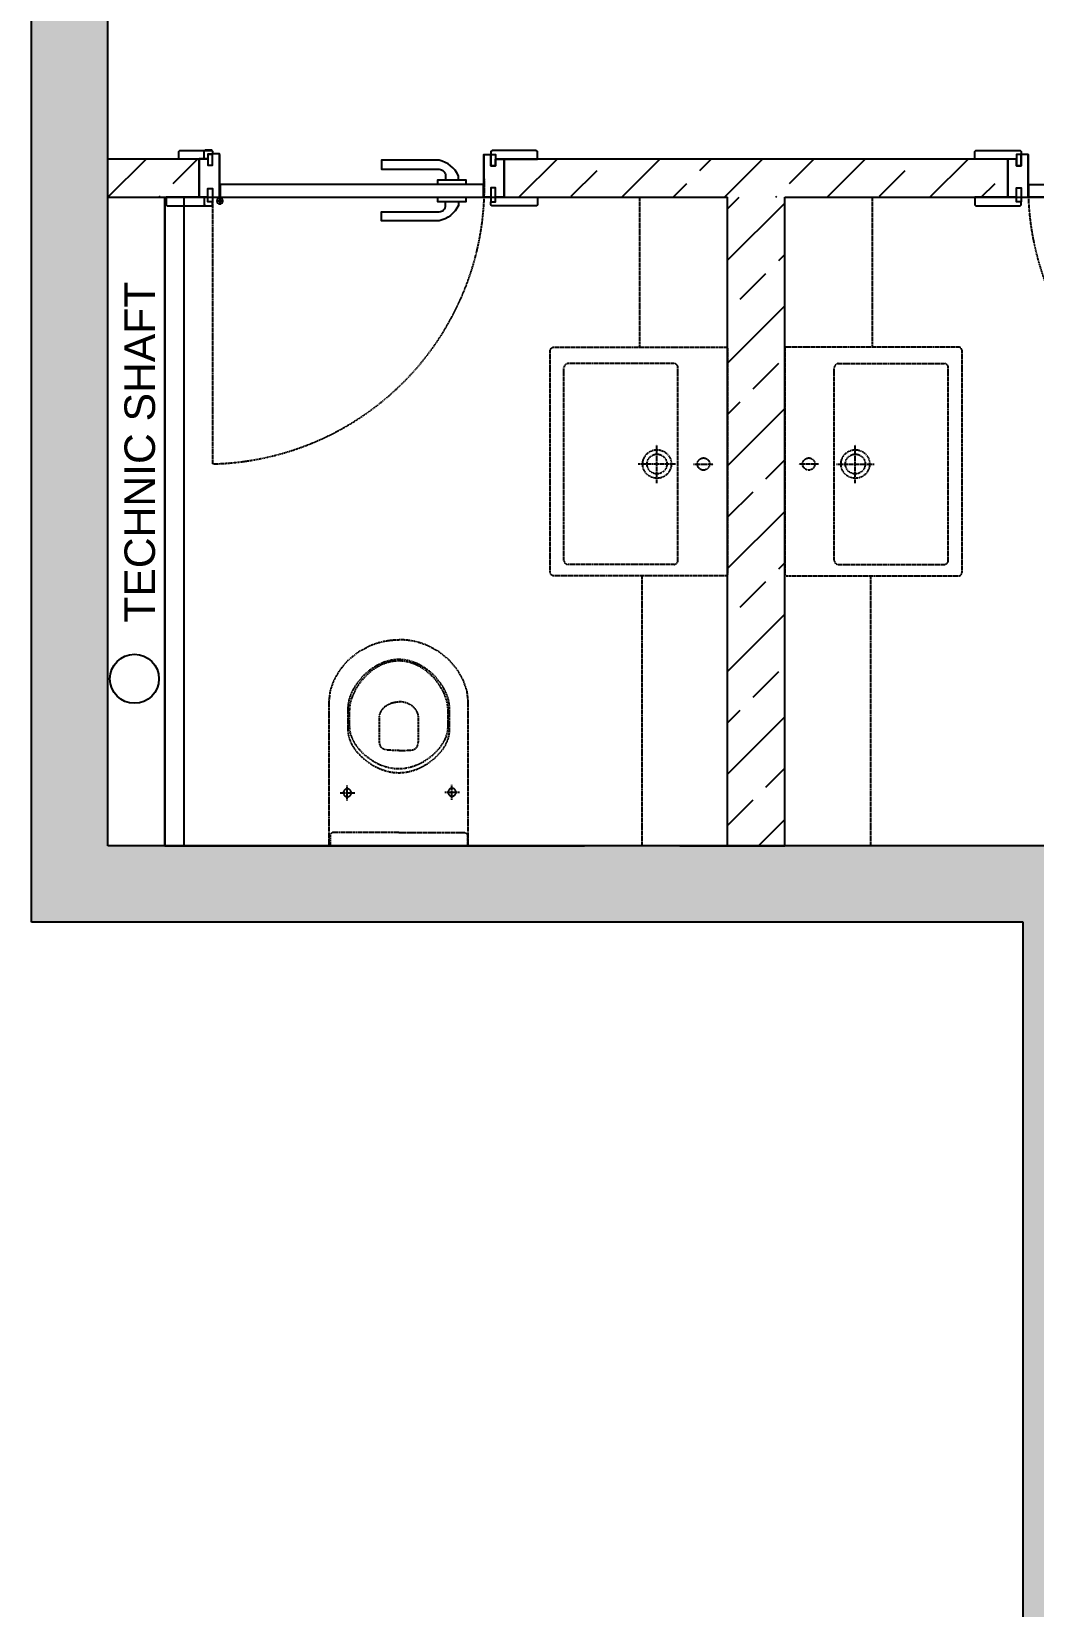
# Model space of a CAD drawing. Header units: millimetres. Extents: x 10088 to 21623, y -4423 to -852.
# Drawn here: x 11281.7 to 11544.4, y -3614.6 to -3201.7 of the extents above; entities that cross this region are included whole.
import ezdxf

# ---------------------------------------------------------------- set-up
doc = ezdxf.new("R2010")
doc.units = ezdxf.units.MM
doc.linetypes.add('HIDDEN2', pattern=[0.1875, 0.125, -0.0625])
for name, color, linetype in [('DOOR', 11, 'Continuous'), ('HANDLE', 253, 'Continuous'), ('WOODFRAME', 25, 'Continuous'), ('WOODLEAF', 25, 'Continuous')]:
    doc.layers.add(name, color=color, linetype=linetype)
doc.layers.add('tefriş', color=93, linetype='Continuous', lineweight=30)
doc.styles.get("Standard").update_dxf_attribs({"font": 'arial.ttf'})
pattern_1 = [(45, (7526.932, -6373.43), (-13.470384, 13.470384), []), (45, (7540.402, -6373.43), (-13.470384, 13.470384), [9.525, -4.7625])]

# ---------------------------------------------------------------- blocks, each defined once
blk = doc.blocks.new('fkrgr')
for p, q in [((3378.52, 3113.67), (3378.52, 3123.67)), ((3458.52, 3113.67), (3458.52, 3123.67))]:
    blk.add_line(p, q)
at = {"layer": 'DOOR', "linetype": 'HIDDEN2', "ltscale": 0.5}
blk.add_line((3455.01, 3113.67), (3455.01, 3043.67), dxfattribs=at)
blk.add_arc((3456.64, 3116.48), 72.83, 177.7861, 268.7217, dxfattribs=at)
at = {"layer": 'HANDLE'}
for p, q in [((3453.11, 3113.61), (3453.11, 3111.78)), ((3454.02, 3112.69), (3452.19, 3112.69))]:
    blk.add_line(p, q, dxfattribs=at)
for points in [[(3390.57, 3118.27), (3390.57, 3119.32, -0.241078), (3395.61, 3123.35), (3410.71, 3123.35), (3410.71, 3121), (3395.61, 3121, 0.414214), (3393.93, 3119.32), (3393.93, 3118.27)], [(3390.57, 3112.45), (3390.57, 3111.55, 0.241078), (3395.61, 3107.51), (3410.71, 3107.51), (3410.71, 3109.87), (3395.61, 3109.87, -0.414214), (3393.93, 3111.55), (3393.93, 3112.45)]]:
    blk.add_lwpolyline(points, format="xyb", dxfattribs=at)
for points in [[(3395.91, 3117.05), (3395.91, 3118.27), (3388.59, 3118.27), (3388.59, 3117.05)], [(3388.59, 3113.67), (3388.59, 3112.45), (3395.91, 3112.45), (3395.91, 3113.67)]]:
    blk.add_lwpolyline(points, dxfattribs=at)
blk.add_circle((3453.11, 3112.69), 0.763, dxfattribs=at)
at = {"layer": 'tefriş'}
for p, q in [((3378.52, 3113.67), (3378.52, 3123.67)), ((3458.52, 3113.67), (3458.52, 3123.78))]:
    blk.add_line(p, q, dxfattribs=at)
at = {"layer": 'WOODFRAME'}
for points in [[(3382.03, 3124.89), (3380.81, 3124.89), (3380.81, 3123.67), (3369.83, 3123.67), (3369.83, 3125.65), (3370.13, 3125.95), (3381.73, 3125.95), (3382.03, 3125.65)], [(3455.01, 3125), (3456.23, 3125), (3456.23, 3123.78), (3457.22, 3123.78), (3457.22, 3125.77), (3456.91, 3126.07), (3455.32, 3126.07), (3455.01, 3125.77)], [(3455.01, 3124.89), (3456.23, 3124.89), (3456.23, 3123.67), (3463.88, 3123.67), (3463.88, 3125.65), (3463.57, 3125.95), (3455.32, 3125.95), (3455.01, 3125.65)], [(3380.81, 3124.89), (3380.81, 3121.95), (3382.03, 3121.95), (3382.03, 3124.89)], [(3456.23, 3125), (3456.23, 3122.1), (3455.01, 3122.1), (3455.01, 3125)], [(3382.03, 3112.45), (3380.81, 3112.45), (3380.81, 3113.67), (3369.83, 3113.67), (3369.83, 3111.68), (3370.13, 3111.38), (3381.73, 3111.38), (3382.03, 3111.68)], [(3380.81, 3112.45), (3380.81, 3116.15), (3382.03, 3116.15), (3382.03, 3112.45)], [(3456.23, 3112.45), (3456.23, 3115.99), (3455.01, 3115.99), (3455.01, 3112.45)], [(3455.01, 3112.45), (3456.23, 3112.45), (3456.23, 3113.67), (3457.22, 3113.67), (3457.22, 3111.68), (3456.91, 3111.38), (3455.32, 3111.38), (3455.01, 3111.68)], [(3455.01, 3112.45), (3456.23, 3112.45), (3456.23, 3113.67), (3467.22, 3113.67), (3467.22, 3111.68), (3466.91, 3111.38), (3455.32, 3111.38), (3455.01, 3111.68)]]:
    blk.add_lwpolyline(points, close=True, dxfattribs=at)
for points in [[(3380.81, 3123.67), (3378.52, 3123.67), (3378.52, 3113.67), (3380.81, 3113.67), (3380.81, 3116.15), (3382.03, 3116.15), (3382.03, 3113.67), (3383.86, 3113.67), (3383.86, 3124.92), (3383.86, 3124.92), (3383.86, 3117.29), (3383.86, 3117.29), (3383.86, 3124.88), (3382.03, 3124.88), (3382.03, 3121.95), (3380.81, 3121.95), (3380.81, 3123.67)], [(3456.23, 3123.78), (3458.52, 3123.78), (3458.52, 3113.67), (3456.23, 3113.67), (3456.23, 3115.99), (3455.01, 3115.99), (3455.01, 3113.67), (3453.18, 3113.67), (3453.18, 3124.92), (3453.18, 3124.92), (3453.18, 3117.29), (3453.18, 3117.29), (3453.18, 3125.04), (3455.01, 3125.04), (3455.01, 3125), (3456.23, 3125), (3456.23, 3123.78)]]:
    blk.add_lwpolyline(points, dxfattribs=at)
at = {"layer": 'WOODLEAF'}
blk.add_lwpolyline([(3384.01, 3113.67), (3384.01, 3117.05), (3453.03, 3117.05), (3453.03, 3113.67)], close=True, dxfattribs=at)
blk = doc.blocks.new('cked')
at = {"layer": 'DOOR', "linetype": 'HIDDEN2', "ltscale": 0.5}
for points in [[(4019.04, 2958.24), (4018.84, 2958.24), (4018.26, 2958.24), (4017.36, 2958.24), (4016.19, 2958.24), (4013.27, 2958.24), (4009.92, 2958.24), (4006.57, 2958.24), (4003.65, 2958.24), (4002.49, 2958.24), (4001.59, 2958.24), (4001.01, 2958.24), (4000.8, 2958.24), (4000.8, 2958.35), (4000.8, 2958.67), (4000.8, 2959.87), (4000.8, 2961.73), (4000.8, 2964.15), (4000.8, 2967.01), (4000.8, 2970.2), (4000.8, 2977.14), (4000.8, 2984.08), (4000.8, 2987.27), (4000.8, 2990.13), (4000.8, 2992.55), (4000.8, 2994.42), (4000.8, 2995.61), (4000.8, 2995.93), (4000.8, 2996.04), (4001.14, 2998.85), (4002.11, 3001.68), (4003.68, 3004.4), (4005.81, 3006.91), (4008.45, 3009.06), (4011.57, 3010.75), (4013.29, 3011.38), (4015.11, 3011.85), (4017.03, 3012.15), (4019.04, 3012.25)], [(4019.04, 2958.24), (4019.25, 2958.24), (4019.83, 2958.24), (4020.73, 2958.24), (4021.9, 2958.24), (4024.82, 2958.24), (4028.17, 2958.24), (4031.52, 2958.24), (4034.44, 2958.24), (4035.61, 2958.24), (4036.51, 2958.24), (4037.08, 2958.24), (4037.29, 2958.24), (4037.29, 2958.35), (4037.29, 2958.67), (4037.29, 2959.87), (4037.29, 2961.73), (4037.29, 2964.15), (4037.29, 2967.01), (4037.29, 2970.2), (4037.29, 2977.14), (4037.29, 2984.08), (4037.29, 2987.27), (4037.29, 2990.13), (4037.29, 2992.55), (4037.29, 2994.42), (4037.29, 2995.61), (4037.29, 2995.93), (4037.29, 2996.04), (4036.95, 2998.85), (4035.98, 3001.68), (4034.41, 3004.4), (4032.28, 3006.91), (4029.64, 3009.06), (4026.52, 3010.75), (4024.8, 3011.38), (4022.98, 3011.85), (4021.06, 3012.15), (4019.04, 3012.25)], [(4032.28, 2988.47), (4032.28, 2988.53), (4032.28, 2988.72), (4032.28, 2989.39), (4032.28, 2990.33), (4032.28, 2991.42), (4032.28, 2992.5), (4032.28, 2993.44), (4032.28, 2994.11), (4032.28, 2994.3), (4032.28, 2994.36), (4032.21, 2995.4), (4032, 2996.46), (4031.67, 2997.55), (4031.21, 2998.64), (4030.64, 2999.73), (4029.96, 3000.79), (4028.31, 3002.8), (4027.36, 3003.72), (4026.33, 3004.55), (4025.23, 3005.3), (4024.06, 3005.94), (4022.84, 3006.46), (4021.58, 3006.84), (4020.27, 3007.08), (4018.94, 3007.15), (4017.61, 3007.06), (4016.32, 3006.81), (4015.07, 3006.42), (4013.87, 3005.9), (4012.72, 3005.26), (4011.64, 3004.52), (4010.63, 3003.69), (4009.69, 3002.79), (4008.08, 3000.8), (4007.41, 2999.74), (4006.85, 2998.66), (4006.41, 2997.57), (4006.08, 2996.48), (4005.88, 2995.41), (4005.81, 2994.36), (4005.81, 2994.3), (4005.81, 2994.11), (4005.81, 2993.44), (4005.81, 2992.5), (4005.81, 2991.42), (4005.81, 2990.33), (4005.81, 2989.39), (4005.81, 2988.72), (4005.81, 2988.53), (4005.81, 2988.47), (4005.88, 2987.48), (4006.1, 2986.49), (4006.44, 2985.5), (4006.91, 2984.52), (4007.5, 2983.57), (4008.19, 2982.65), (4009.85, 2980.94), (4011.83, 2979.47), (4014.05, 2978.32), (4015.23, 2977.89), (4016.44, 2977.57), (4017.68, 2977.36), (4018.94, 2977.29), (4020.2, 2977.35), (4021.46, 2977.54), (4022.69, 2977.86), (4023.89, 2978.29), (4025.04, 2978.82), (4026.14, 2979.44), (4028.15, 2980.93), (4029.85, 2982.65), (4030.55, 2983.58), (4031.15, 2984.54), (4031.63, 2985.52), (4031.99, 2986.51), (4032.21, 2987.49), (4032.28, 2988.47), (4032.28, 2988.47)], [(4031.92, 2989.55), (4031.92, 2989.73), (4031.92, 2990.19), (4031.92, 2991.6), (4031.92, 2993), (4031.92, 2993.47), (4031.92, 2993.64), (4031.85, 2994.68), (4031.66, 2995.75), (4031.34, 2996.86), (4030.9, 2997.98), (4030.36, 2999.09), (4029.71, 3000.19), (4028.97, 3001.25), (4028.13, 3002.26), (4027.21, 3003.21), (4026.21, 3004.08), (4025.14, 3004.85), (4024, 3005.52), (4022.81, 3006.06), (4021.56, 3006.47), (4020.27, 3006.71), (4018.94, 3006.79), (4017.61, 3006.69), (4016.33, 3006.43), (4015.1, 3006.02), (4013.93, 3005.48), (4012.81, 3004.82), (4011.76, 3004.05), (4010.78, 3003.18), (4009.87, 3002.24), (4009.05, 3001.24), (4008.33, 3000.19), (4007.69, 2999.1), (4007.16, 2997.99), (4006.74, 2996.88), (4006.43, 2995.77), (4006.24, 2994.69), (4006.17, 2993.64), (4006.17, 2993.47), (4006.17, 2993), (4006.17, 2991.6), (4006.17, 2990.19), (4006.17, 2989.73), (4006.17, 2989.55), (4006.24, 2988.57), (4006.45, 2987.58), (4006.78, 2986.59), (4007.23, 2985.61), (4007.8, 2984.66), (4008.46, 2983.73), (4010.07, 2982.03), (4011.99, 2980.56), (4013.04, 2979.94), (4014.15, 2979.41), (4015.3, 2978.98), (4016.49, 2978.66), (4017.7, 2978.45), (4018.94, 2978.37), (4020.18, 2978.43), (4021.41, 2978.62), (4022.61, 2978.94), (4023.78, 2979.36), (4024.91, 2979.89), (4025.98, 2980.51), (4027.93, 2981.99), (4028.8, 2982.82), (4029.57, 2983.71), (4030.25, 2984.64), (4030.83, 2985.6), (4031.29, 2986.58), (4031.64, 2987.57), (4031.85, 2988.57), (4031.92, 2989.55), (4031.92, 2989.55)], [(4019.05, 2983.24), (4018.48, 2983.24), (4017.96, 2983.24), (4017.5, 2983.24), (4017.08, 2983.25), (4016.36, 2983.28), (4015.8, 2983.33), (4015.35, 2983.4), (4014.99, 2983.52), (4014.71, 2983.67), (4014.47, 2983.88), (4014.27, 2984.11), (4014.13, 2984.38), (4013.95, 2984.98), (4013.87, 2985.59), (4013.86, 2986.15), (4013.86, 2986.85), (4013.86, 2987.69), (4013.85, 2989.48), (4013.85, 2990.3), (4013.85, 2990.66), (4013.85, 2990.97), (4013.85, 2991.23), (4013.85, 2991.43), (4013.85, 2991.55), (4013.85, 2991.6), (4013.87, 2992.13), (4013.96, 2992.62), (4014.11, 2993.08), (4014.31, 2993.51), (4014.55, 2993.91), (4014.83, 2994.27), (4015.16, 2994.6), (4015.51, 2994.89), (4016.31, 2995.37), (4017.19, 2995.72), (4018.11, 2995.92), (4019.05, 2995.99)], [(4018.91, 2983.24), (4019.48, 2983.24), (4020, 2983.24), (4020.46, 2983.24), (4020.88, 2983.25), (4021.6, 2983.28), (4022.17, 2983.33), (4022.61, 2983.4), (4022.97, 2983.52), (4023.25, 2983.67), (4023.5, 2983.88), (4023.69, 2984.11), (4023.84, 2984.38), (4024.02, 2984.98), (4024.09, 2985.59), (4024.1, 2986.15), (4024.1, 2986.85), (4024.1, 2987.69), (4024.11, 2989.48), (4024.11, 2990.3), (4024.11, 2990.66), (4024.11, 2990.97), (4024.12, 2991.23), (4024.12, 2991.43), (4024.12, 2991.55), (4024.12, 2991.6), (4024.09, 2992.13), (4024, 2992.62), (4023.85, 2993.08), (4023.66, 2993.51), (4023.41, 2993.91), (4023.13, 2994.27), (4022.8, 2994.6), (4022.45, 2994.89), (4021.65, 2995.37), (4020.77, 2995.72), (4019.85, 2995.92), (4018.91, 2995.99)], [(4005.06, 2973.29), (4005.17, 2973.29), (4005.27, 2973.27), (4005.37, 2973.25), (4005.46, 2973.21), (4005.56, 2973.17), (4005.64, 2973.12), (4005.72, 2973.06), (4005.79, 2972.99), (4005.86, 2972.92), (4005.92, 2972.84), (4005.97, 2972.76), (4006.01, 2972.67), (4006.05, 2972.57), (4006.07, 2972.47), (4006.09, 2972.37), (4006.1, 2972.26), (4006.09, 2972.16), (4006.07, 2972.06), (4006.05, 2971.96), (4006.01, 2971.86), (4005.97, 2971.77), (4005.92, 2971.69), (4005.86, 2971.61), (4005.79, 2971.53), (4005.72, 2971.47), (4005.64, 2971.41), (4005.56, 2971.36), (4005.46, 2971.31), (4005.37, 2971.28), (4005.27, 2971.25), (4005.17, 2971.24), (4005.06, 2971.23), (4004.96, 2971.24), (4004.86, 2971.25), (4004.76, 2971.28), (4004.66, 2971.31), (4004.57, 2971.36), (4004.49, 2971.41), (4004.41, 2971.47), (4004.33, 2971.53), (4004.27, 2971.61), (4004.21, 2971.69), (4004.16, 2971.77), (4004.11, 2971.86), (4004.08, 2971.96), (4004.05, 2972.06), (4004.04, 2972.16), (4004.03, 2972.26), (4004.04, 2972.37), (4004.05, 2972.47), (4004.08, 2972.57), (4004.11, 2972.67), (4004.16, 2972.76), (4004.21, 2972.84), (4004.27, 2972.92), (4004.33, 2972.99), (4004.41, 2973.06), (4004.49, 2973.12), (4004.57, 2973.17), (4004.66, 2973.21), (4004.76, 2973.25), (4004.86, 2973.27), (4004.96, 2973.29), (4005.06, 2973.29), (4005.06, 2973.29)], [(4005.08, 2970.28), (4005.08, 2974.19)], [(4032.52, 2973.14), (4032.63, 2973.13), (4032.73, 2973.12), (4032.83, 2973.09), (4032.92, 2973.06), (4033.01, 2973.01), (4033.1, 2972.96), (4033.18, 2972.9), (4033.25, 2972.83), (4033.32, 2972.76), (4033.37, 2972.68), (4033.43, 2972.6), (4033.47, 2972.51), (4033.5, 2972.41), (4033.53, 2972.31), (4033.55, 2972.21), (4033.55, 2972.11), (4033.55, 2972), (4033.53, 2971.9), (4033.5, 2971.8), (4033.47, 2971.7), (4033.43, 2971.61), (4033.37, 2971.53), (4033.32, 2971.45), (4033.25, 2971.38), (4033.18, 2971.31), (4033.1, 2971.25), (4033.01, 2971.2), (4032.92, 2971.16), (4032.83, 2971.12), (4032.73, 2971.1), (4032.63, 2971.08), (4032.52, 2971.07), (4032.41, 2971.08), (4032.31, 2971.1), (4032.21, 2971.12), (4032.12, 2971.16), (4032.03, 2971.2), (4031.94, 2971.25), (4031.86, 2971.31), (4031.79, 2971.38), (4031.72, 2971.45), (4031.67, 2971.53), (4031.61, 2971.61), (4031.57, 2971.7), (4031.54, 2971.8), (4031.51, 2971.9), (4031.49, 2972), (4031.49, 2972.11), (4031.49, 2972.21), (4031.51, 2972.31), (4031.54, 2972.41), (4031.57, 2972.51), (4031.61, 2972.6), (4031.67, 2972.68), (4031.72, 2972.76), (4031.79, 2972.83), (4031.86, 2972.9), (4031.94, 2972.96), (4032.03, 2973.01), (4032.12, 2973.06), (4032.21, 2973.09), (4032.31, 2973.12), (4032.41, 2973.13), (4032.52, 2973.14), (4032.52, 2973.14)], [(4032.53, 2970.13), (4032.53, 2974.03)], [(4006.98, 2972.28), (4003.08, 2972.28)], [(4034.44, 2972.12), (4030.54, 2972.12)], [(4019.04, 2961.67), (4019, 2961.67), (4018.85, 2961.67), (4018.62, 2961.67), (4018.3, 2961.67), (4017.91, 2961.67), (4017.44, 2961.67), (4016.34, 2961.67), (4015.02, 2961.67), (4013.56, 2961.67), (4010.38, 2961.67), (4007.19, 2961.67), (4005.73, 2961.67), (4004.42, 2961.67), (4003.31, 2961.67), (4002.84, 2961.67), (4002.45, 2961.67), (4002.13, 2961.67), (4001.9, 2961.67), (4001.76, 2961.67), (4001.71, 2961.67), (4001.53, 2961.62), (4001.31, 2961.47), (4001.12, 2961.24), (4001.04, 2960.98), (4001.04, 2960.86), (4001.04, 2960.55), (4001.04, 2960.12), (4001.04, 2959.62), (4001.04, 2959.12), (4001.04, 2958.69), (4001.04, 2958.38), (4001.04, 2958.26)], [(4019.04, 2961.67), (4019.09, 2961.67), (4019.24, 2961.67), (4019.47, 2961.67), (4019.79, 2961.67), (4020.18, 2961.67), (4020.65, 2961.67), (4021.75, 2961.67), (4023.07, 2961.67), (4024.53, 2961.67), (4027.71, 2961.67), (4030.9, 2961.67), (4032.36, 2961.67), (4033.68, 2961.67), (4034.78, 2961.67), (4035.25, 2961.67), (4035.64, 2961.67), (4035.96, 2961.67), (4036.19, 2961.67), (4036.33, 2961.67), (4036.38, 2961.67), (4036.56, 2961.62), (4036.78, 2961.47), (4036.97, 2961.24), (4037.05, 2960.98), (4037.05, 2960.86), (4037.05, 2960.55), (4037.05, 2960.11), (4037.05, 2959.61), (4037.05, 2959.11), (4037.05, 2958.67), (4037.05, 2958.36), (4037.05, 2958.24)]]:
    blk.add_lwpolyline(points, dxfattribs=at)

msp = doc.modelspace()

# ---------------------------------------------------------------- hatches: boundary and pattern name
h = msp.add_hatch()
h.set_pattern_fill('ANSI33', color=256, scale=3)
h.set_pattern_definition([(45, (10285.36, -6373.43), (-13.47038, 13.47038), []), (45, (10298.831, -6373.43), (-13.47038, 13.47038), [9.525, -4.7625])])
h.paths.add_polyline_path([(11568.71, -3567.19), (11561.71, -3567.19), (11561.71, -3415.19), (11301.71, -3415.19), (11301.71, -2915.19), (12362.71, -2915.19), (12362.71, -3314.19), (12375.71, -3314.19), (12375.71, -3568.19), (12367.71, -3568.19), (12367.71, -3986.19), (12380.71, -3986.19), (12380.71, -4274.19), (12400.71, -4274.19), (12400.71, -2895.19), (11281.71, -2895.19), (11281.71, -3435.19), (11541.71, -3435.19), (11542.2, -4260.49), (11568.71, -4260.49)])
h = msp.add_hatch()
h.set_pattern_fill('ANSI33', color=5, scale=3)
h.set_pattern_definition(pattern_1)
h.paths.add_polyline_path([(11327.74, -3235.19), (11319.04, -3235.19), (11301.71, -3235.19), (11301.71, -3245.19), (11327.74, -3245.19)])
h = msp.add_hatch()
h.set_pattern_fill('ANSI33', color=5, scale=3)
h.set_pattern_definition(pattern_1)
h.paths.add_polyline_path([(11537.73, -3235.19), (11487.71, -3235.19), (11407.74, -3235.19), (11407.74, -3245.19), (11416.43, -3245.19), (11446.88, -3245.19), (11461.88, -3245.19), (11537.73, -3245.19)])
h = msp.add_hatch()
h.set_pattern_fill('ANSI33', color=5, scale=3)
h.set_pattern_definition([(45, (7544.262, -6373.43), (-13.470384, 13.470384), []), (45, (7557.732, -6373.43), (-13.470384, 13.470384), [9.525, -4.7625])])
h.paths.add_polyline_path([(11479.21, -3245.19), (11464.21, -3245.19), (11464.21, -3415.19), (11469.07, -3415.19), (11479.21, -3415.19)])

# ---------------------------------------------------------------- linework, layer by layer
for p, q in [((11281.71, -3435.19), (11281.71, -2895.19)), ((11301.71, -3415.19), (11301.71, -2915.19)), ((11327.97, -3235.19), (11301.71, -3235.19)), ((11537.73, -3245.19), (11537.73, -3235.19)), ((11316.71, -3415.19), (11316.71, -3245.19)), ((11561.71, -3415.19), (11301.71, -3415.19)), ((11316.71, -3415.19), (11426.71, -3415.19)), ((11451.74, -3415.19), (11466.74, -3415.19)), ((11464.21, -3415.19), (11479.21, -3415.19)), ((11541.71, -3435.19), (11281.71, -3435.19)), ((11541.71, -4260.49), (11541.71, -3435.19))]:
    msp.add_line(p, q)
at = {"color": 5}
for p, q in [((11540.02, -3235.19), (11403.39, -3235.19)), ((11301.71, -3245.19), (11316.71, -3245.19)), ((11301.71, -3245.19), (11464.21, -3245.19)), ((11316.71, -3245.19), (11316.71, -3415.19)), ((11321.71, -3415.19), (11321.71, -3245.19)), ((11464.21, -3415.19), (11464.21, -3245.19)), ((11479.21, -3415.19), (11479.21, -3245.19)), ((11479.21, -3245.19), (11621.71, -3245.19))]:
    msp.add_line(p, q, dxfattribs=at)
msp.add_circle((11308.7, -3371.41), 6.43, dxfattribs=at)
at = {"layer": 'DOOR', "linetype": 'HIDDEN2', "ltscale": 0.5}
for p, q in [((11441.21, -3284.44), (11441.21, -3245.19)), ((11502.21, -3284.44), (11502.21, -3245.19)), ((11421.33, -3340.43), (11421.33, -3289.8)), ((11450.21, -3288.8), (11422.33, -3288.8)), ((11451.21, -3340.43), (11451.21, -3289.8)), ((11492.21, -3340.43), (11492.21, -3289.8)), ((11493.21, -3288.8), (11521.08, -3288.8)), ((11522.08, -3340.43), (11522.08, -3289.8)), ((11445.71, -3320.12), (11445.71, -3310.12)), ((11497.71, -3320.12), (11497.71, -3310.12)), ((11450.63, -3315.12), (11440.78, -3315.12)), ((11455.29, -3315.12), (11460.53, -3315.12)), ((11488.12, -3315.12), (11482.88, -3315.12)), ((11492.78, -3315.12), (11502.63, -3315.12)), ((11450.21, -3341.43), (11422.33, -3341.43)), ((11441.71, -3344.44), (11441.71, -3415.19)), ((11493.21, -3341.43), (11521.08, -3341.43)), ((11501.71, -3344.44), (11501.71, -3415.19))]:
    msp.add_line(p, q, dxfattribs=at)
at = {"layer": 'DOOR', "linetype": 'HIDDEN2', "ltscale": 0.5, "flags": 128}
for points in [[(11463.71, -3284.44, -0.414214), (11464.21, -3284.94), (11464.21, -3343.94, -0.414214), (11463.71, -3344.44), (11418.71, -3344.44, -0.414214), (11417.71, -3343.44), (11417.71, -3285.44, -0.414214), (11418.71, -3284.44)], [(11479.71, -3284.44, 0.414214), (11479.21, -3284.94), (11479.21, -3343.94, 0.414214), (11479.71, -3344.44), (11524.71, -3344.44, 0.414214), (11525.71, -3343.44), (11525.71, -3285.44, 0.414214), (11524.71, -3284.44)]]:
    msp.add_lwpolyline(points, format="xyb", close=True, dxfattribs=at)
at = {"layer": 'DOOR', "linetype": 'HIDDEN2', "ltscale": 0.5}
for centre, radius in [((11445.71, -3315.12), 3.75), ((11497.71, -3315.12), 3.75), ((11445.71, -3315.12), 2.6), ((11457.91, -3315.12), 1.6), ((11485.5, -3315.12), 1.6), ((11497.71, -3315.12), 2.6)]:
    msp.add_circle(centre, radius, dxfattribs=at)
for centre, start, end in [((11422.33, -3289.8), 90, 180), ((11450.21, -3289.8), 0, 90), ((11493.21, -3289.8), 90, 180), ((11521.08, -3289.8), 0, 90), ((11422.33, -3340.43), 180, 270), ((11450.21, -3340.43), 270, 0), ((11493.21, -3340.43), 180, 270), ((11521.08, -3340.43), 270, 0)]:
    msp.add_arc(centre, 1, start, end, dxfattribs=at)

# ---------------------------------------------------------------- block references
at = {"xscale": -1}
for name, p in [('fkrgr', (14784.2, -6358.85)), ('cked', (15397.04, -6373.43))]:
    msp.add_blockref(name, p, dxfattribs=at)
msp.add_blockref('fkrgr', (8159.21, -6358.85))

# ---------------------------------------------------------------- texts
at = {"color": 5}
msp.add_text('TECHNIC SHAFT', height=8, rotation=90, dxfattribs=at).set_placement((11314.08, -3356.71))

doc.saveas('drawing.dxf')
